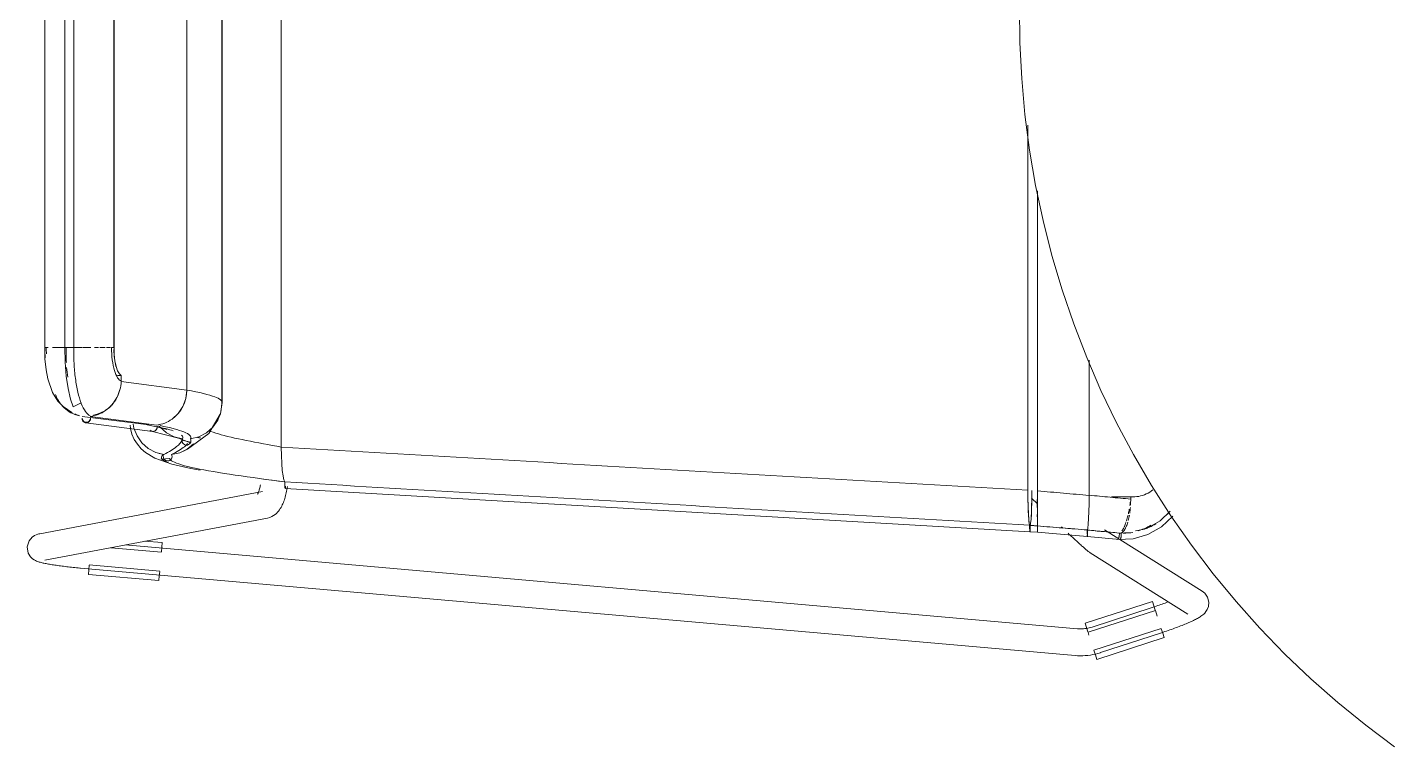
# Model space of a CAD drawing. Header units: millimetres. Extents: x 155927 to 326028, y -36033 to 97293.
# Drawn here: x 227216 to 227822, y 20776 to 21097 of the extents above; entities that cross this region are included whole.
import ezdxf

# ---------------------------------------------------------------- set-up
doc = ezdxf.new("R2010")
doc.units = ezdxf.units.MM
doc.header["$MEASUREMENT"] = 0
doc.layers.add('I-FURN', color=8, linetype='CONTINUOUS', lineweight=9)

msp = doc.modelspace()

# ---------------------------------------------------------------- linework, layer by layer
at = {"layer": 'I-FURN'}
for p, q in [((227329.23, 20909.6), (227329.23, 21293.08)), ((227329.23, 21293), (227329.23, 20909.6)), ((227302.72, 21273.69), (227302.72, 20928.91)), ((227302.72, 20928.91), (227302.72, 21273.69)), ((227287.13, 21267.66), (227287.13, 20934.94)), ((227287.13, 20934.94), (227287.13, 21267.66)), ((227223.76, 21248.73), (227223.76, 20953.87)), ((227232.8, 21248.73), (227232.8, 20953.87)), ((227236.76, 20953.87), (227236.76, 21248.73)), ((227254.6, 21248.73), (227254.6, 20953.87)), ((227254.66, 20953.87), (227254.66, 21248.73)), ((227302.88, 20929.45), (227302.88, 21234.25)), ((227658.29, 21105.62), (227658.43, 21089.62)), ((227658.43, 21089.62), (227659.22, 21073.64)), ((227659.22, 21073.64), (227660.65, 21057.71)), ((227660.65, 21057.71), (227662.71, 21041.84)), ((227661.96, 21052.95), (227661.96, 20890.35)), ((227661.96, 20890.35), (227661.96, 21052.95)), ((227662.71, 21041.84), (227665.4, 21026.07)), ((227665.4, 21026.07), (227668.72, 21010.42)), ((227666.28, 21023.72), (227666.28, 20890.09)), ((227666.28, 20890.09), (227666.28, 21023.72)), ((227668.72, 21010.42), (227672.67, 20994.92)), ((227672.67, 20994.92), (227677.23, 20979.58)), ((227677.23, 20979.58), (227682.4, 20964.44)), ((227682.4, 20964.44), (227688.18, 20949.52)), ((227223.76, 20953.87), (227223.93, 20953.87)), ((227223.76, 20953.87), (227223.87, 20948.84)), ((227225.25, 20953.87), (227223.78, 20953.87)), ((227229.86, 20953.87), (227227.28, 20953.87)), ((227230.01, 20953.87), (227233.04, 20953.87)), ((227233.04, 20953.87), (227230.03, 20953.87)), ((227236.65, 20953.87), (227232.8, 20953.87)), ((227232.8, 20953.87), (227232.89, 20947.33)), ((227232.8, 20953.87), (227232.87, 20953.87)), ((227232.87, 20953.87), (227233.06, 20953.87)), ((227233.06, 20953.87), (227233.37, 20953.87)), ((227233.37, 20953.87), (227233.76, 20953.87)), ((227233.76, 20953.87), (227234.21, 20953.87)), ((227234.21, 20953.87), (227234.7, 20953.87)), ((227234.7, 20953.87), (227235.2, 20953.87)), ((227235.2, 20953.87), (227235.67, 20953.87)), ((227235.67, 20953.87), (227236.09, 20953.87)), ((227236.09, 20953.87), (227236.42, 20953.87)), ((227236.42, 20953.87), (227236.65, 20953.87)), ((227236.73, 20953.87), (227240.54, 20953.87)), ((227240.54, 20953.87), (227236.73, 20953.87)), ((227244.29, 20953.87), (227240.74, 20953.87)), ((227247.76, 20953.87), (227245.92, 20953.87)), ((227250.75, 20953.87), (227248.28, 20953.87)), ((227253.07, 20953.87), (227251.33, 20953.87)), ((227254.77, 20950.84), (227254.66, 20953.87)), ((227255.09, 20947.99), (227254.77, 20950.84)), ((227223.87, 20948.84), (227224.38, 20944.02)), ((227232.89, 20947.33), (227233.38, 20941.21)), ((227255.6, 20945.49), (227255.09, 20947.99)), ((227256.27, 20943.51), (227255.6, 20945.49)), ((227688.18, 20949.52), (227694.54, 20934.84)), ((227689.24, 20888.14), (227689.24, 20948.26)), ((227689.24, 20948.26), (227689.24, 20888.14)), ((227224.38, 20944.02), (227225.17, 20939.99)), ((227225.17, 20939.99), (227227.29, 20933.94)), ((227233.38, 20941.21), (227234.22, 20935.59)), ((227256.25, 20941.52), (227257.92, 20941.52)), ((227257.06, 20942.16), (227256.27, 20943.51)), ((227257.92, 20941.52), (227257.06, 20942.16)), ((227257.85, 20938.8), (227257.92, 20941.52)), ((227287.13, 20934.94), (227257.85, 20938.8)), ((227227.29, 20933.94), (227229.69, 20930.06)), ((227234.22, 20935.59), (227235.32, 20930.9)), ((227286.65, 20931.17), (227287.13, 20934.94)), ((227694.54, 20934.84), (227701.49, 20920.43)), ((227229.69, 20930.06), (227231.98, 20927.58)), ((227231.98, 20927.58), (227235.88, 20924.9)), ((227235.32, 20930.9), (227236.48, 20927.45)), ((227236.48, 20927.45), (227240.02, 20929.21)), ((227283.25, 20924.52), (227285.33, 20927.63)), ((227285.33, 20927.63), (227286.65, 20931.17)), ((227302.88, 20929.45), (227302.08, 20924.41)), ((227302.72, 20928.91), (227302.25, 20925.12)), ((227302.25, 20925.12), (227302.72, 20928.91)), ((227235.88, 20924.9), (227236.07, 20924.81)), ((227240.51, 20923.26), (227270.2, 20919.42)), ((227242.07, 20920.42), (227271.84, 20916.57)), ((227244.04, 20922.81), (227246.48, 20922.49)), ((227244.05, 20923.24), (227273.75, 20919.4)), ((227280.51, 20922.03), (227283.25, 20924.52)), ((227302.01, 20924.26), (227296.9, 20915.61)), ((227300.88, 20921.55), (227298.71, 20918.42)), ((227298.72, 20918.41), (227300.89, 20921.55)), ((227302.08, 20924.41), (227300.71, 20921.23)), ((227302.25, 20925.12), (227300.88, 20921.55)), ((227300.89, 20921.55), (227302.25, 20925.12)), ((227701.49, 20920.43), (227709.01, 20906.31)), ((227261.84, 20919.3), (227261.99, 20917.88)), ((227261.99, 20917.88), (227262.65, 20915.37)), ((227262.65, 20915.37), (227263.68, 20913.01)), ((227263.51, 20918.03), (227263.14, 20919.77)), ((227263.14, 20919.76), (227263.51, 20918.02)), ((227263.51, 20918.02), (227264.91, 20914.51)), ((227264.91, 20914.51), (227267.08, 20911.42)), ((227275.71, 20918.17), (227269.42, 20919.54)), ((227270.78, 20917.1), (227271.17, 20916.81)), ((227271.17, 20916.81), (227271.61, 20916.62)), ((227271.61, 20916.62), (227272.08, 20916.55)), ((227271.76, 20916.58), (227283.38, 20913.61)), ((227272.08, 20916.55), (227272.54, 20916.62)), ((227272.54, 20916.62), (227272.99, 20916.81)), ((227272.99, 20916.81), (227273.37, 20917.1)), ((227273.37, 20917.1), (227273.67, 20917.49)), ((227273.67, 20917.49), (227273.86, 20917.94)), ((227273.75, 20919.4), (227274.86, 20919.58)), ((227273.86, 20917.94), (227273.94, 20918.43)), ((227273.94, 20918.43), (227273.9, 20918.93)), ((227274.78, 20918.95), (227275.24, 20918.41)), ((227275.24, 20918.41), (227278.12, 20915.9)), ((227278.15, 20917.41), (227275.71, 20918.17)), ((227278.12, 20915.9), (227281.51, 20914.15)), ((227281.51, 20914.15), (227285.23, 20913.26)), ((227296.9, 20915.61), (227287.36, 20908.62)), ((227288.73, 20913.26), (227292.45, 20914.15)), ((227295.84, 20915.91), (227292.45, 20914.16)), ((227292.45, 20914.15), (227295.84, 20915.9)), ((227298.71, 20918.42), (227295.84, 20915.91)), ((227295.84, 20915.9), (227298.72, 20918.41)), ((227263.68, 20913.01), (227265.06, 20910.81)), ((227265.06, 20910.81), (227266.74, 20908.83)), ((227266.74, 20908.83), (227268.7, 20907.09)), ((227267.08, 20911.42), (227269.91, 20908.94)), ((227269.91, 20908.94), (227273.23, 20907.2)), ((227283.38, 20913.61), (227288.7, 20911.44)), ((227287.28, 20908.68), (227283.96, 20907.04)), ((227283.96, 20907.03), (227287.28, 20908.67)), ((227284.94, 20912.58), (227288.83, 20911.74)), ((227285.03, 20912.29), (227285.07, 20912.79)), ((227285.06, 20912.79), (227285.03, 20912.29)), ((227285.11, 20911.8), (227285.03, 20912.29)), ((227285.03, 20912.29), (227285.11, 20911.8)), ((227285.23, 20913.26), (227285.06, 20912.79)), ((227285.07, 20912.79), (227285.23, 20913.26)), ((227285.31, 20911.35), (227285.11, 20911.8)), ((227285.11, 20911.8), (227285.31, 20911.35)), ((227285.63, 20910.97), (227285.31, 20911.35)), ((227285.31, 20911.35), (227285.63, 20910.96)), ((227287.36, 20908.62), (227285.61, 20907.73)), ((227286.03, 20910.67), (227285.63, 20910.97)), ((227285.63, 20910.96), (227286.03, 20910.67)), ((227286.49, 20910.49), (227286.03, 20910.67)), ((227286.03, 20910.67), (227286.49, 20910.48)), ((227286.98, 20910.42), (227286.49, 20910.49)), ((227286.49, 20910.48), (227286.98, 20910.41)), ((227287.47, 20910.49), (227286.98, 20910.42)), ((227286.98, 20910.41), (227287.47, 20910.48)), ((227290.12, 20911.08), (227287.28, 20908.68)), ((227287.28, 20908.67), (227290.12, 20911.07)), ((227287.93, 20910.67), (227287.47, 20910.49)), ((227287.47, 20910.48), (227287.93, 20910.67)), ((227288.33, 20910.97), (227287.93, 20910.67)), ((227287.93, 20910.67), (227288.33, 20910.96)), ((227288.65, 20911.35), (227288.33, 20910.97)), ((227288.33, 20910.96), (227288.65, 20911.35)), ((227288.85, 20911.8), (227288.65, 20911.35)), ((227288.65, 20911.35), (227288.85, 20911.8)), ((227288.73, 20913.26), (227288.89, 20912.79)), ((227288.9, 20912.79), (227288.73, 20913.26)), ((227288.93, 20912.29), (227288.85, 20911.8)), ((227288.85, 20911.8), (227288.93, 20912.29)), ((227288.89, 20912.79), (227288.93, 20912.29)), ((227288.93, 20912.29), (227288.9, 20912.79)), ((227329.23, 20909.6), (227329.28, 20905.83)), ((227329.28, 20905.83), (227329.23, 20909.52)), ((227268.7, 20907.09), (227272.82, 20904.59)), ((227272.82, 20904.59), (227280.44, 20901.92)), ((227273.23, 20907.2), (227276.86, 20906.3)), ((227276.86, 20906.3), (227274.81, 20906.7)), ((227275.93, 20905.39), (227275.61, 20904.22)), ((227275.61, 20904.22), (227279.46, 20904.42)), ((227276.73, 20904.84), (227276.65, 20905.33)), ((227276.65, 20905.33), (227276.72, 20904.84)), ((227276.69, 20905.83), (227276.86, 20906.3)), ((227276.86, 20906.3), (227276.69, 20905.83)), ((227276.72, 20904.84), (227276.92, 20904.38)), ((227276.92, 20904.38), (227276.73, 20904.84)), ((227277.23, 20903.99), (227276.92, 20904.38)), ((227276.92, 20904.38), (227277.23, 20903.99)), ((227277.62, 20903.69), (227277.23, 20903.99)), ((227277.23, 20903.99), (227277.62, 20903.69)), ((227278.08, 20903.5), (227277.62, 20903.69)), ((227277.62, 20903.69), (227278.08, 20903.5)), ((227278.56, 20903.43), (227278.08, 20903.5)), ((227278.08, 20903.5), (227278.56, 20903.42)), ((227279.05, 20903.49), (227278.56, 20903.43)), ((227278.56, 20903.42), (227279.05, 20903.48)), ((227279.51, 20903.67), (227279.05, 20903.49)), ((227279.05, 20903.48), (227279.51, 20903.66)), ((227279.91, 20903.96), (227279.51, 20903.67)), ((227279.51, 20903.66), (227279.91, 20903.95)), ((227280.23, 20904.33), (227279.91, 20903.96)), ((227279.91, 20903.95), (227280.23, 20904.33)), ((227280.43, 20904.78), (227280.23, 20904.33)), ((227280.23, 20904.33), (227280.43, 20904.78)), ((227283.96, 20907.04), (227280.34, 20906.25)), ((227280.34, 20906.25), (227283.96, 20907.03)), ((227280.34, 20906.25), (227280.49, 20905.77)), ((227280.5, 20905.77), (227280.34, 20906.25)), ((227280.52, 20905.27), (227280.43, 20904.78)), ((227280.43, 20904.78), (227280.53, 20905.27)), ((227280.44, 20901.92), (227288.96, 20900.03)), ((227280.49, 20905.77), (227280.52, 20905.27)), ((227280.53, 20905.27), (227280.5, 20905.77)), ((227329.28, 20905.83), (227329.44, 20902.3)), ((227329.44, 20902.3), (227329.29, 20905.77)), ((227329.44, 20902.3), (227329.68, 20899.2)), ((227329.68, 20899.19), (227329.44, 20902.25)), ((227709.01, 20906.31), (227717.09, 20892.5)), ((227288.96, 20900.03), (227293.03, 20899.29)), ((227329.68, 20899.2), (227329.99, 20896.7)), ((227329.99, 20896.7), (227329.68, 20899.16)), ((227329.99, 20896.7), (227330.35, 20894.95)), ((227330.36, 20894.95), (227329.99, 20896.69)), ((227320.86, 20889.78), (227221.57, 20870.97)), ((227319.1, 20889.6), (227319.2, 20889.9)), ((227319.2, 20889.9), (227319.31, 20890.23)), ((227319.31, 20890.23), (227319.42, 20890.6)), ((227319.42, 20890.6), (227319.53, 20890.99)), ((227319.53, 20890.99), (227319.63, 20891.42)), ((227319.63, 20891.42), (227319.74, 20891.86)), ((227319.74, 20891.86), (227319.84, 20892.33)), ((227319.84, 20892.33), (227319.93, 20892.82)), ((227330.35, 20894.95), (227330.75, 20894.05)), ((227330.75, 20894.05), (227330.36, 20894.95)), ((227330.74, 20893.58), (227330.73, 20893.08)), ((227330.73, 20893.08), (227330.74, 20893.58)), ((227330.73, 20893.08), (227330.74, 20892.59)), ((227330.74, 20892.59), (227330.73, 20893.08)), ((227330.75, 20894.05), (227330.74, 20893.58)), ((227330.74, 20893.58), (227330.75, 20894.05)), ((227330.74, 20892.59), (227330.76, 20892.14)), ((227330.76, 20892.13), (227330.74, 20892.59)), ((227330.76, 20892.14), (227330.8, 20891.75)), ((227330.8, 20891.75), (227330.76, 20892.13)), ((227330.8, 20891.75), (227330.84, 20891.45)), ((227330.84, 20891.45), (227330.8, 20891.75)), ((227330.94, 20891.19), (227331, 20891.25)), ((227331, 20891.24), (227330.94, 20891.18)), ((227662.85, 20871.9), (227330.94, 20891.18)), ((227331.05, 20891.43), (227331.09, 20891.72)), ((227331.09, 20891.72), (227331.05, 20891.43)), ((227331.09, 20891.72), (227331.13, 20892.1)), ((227331.13, 20892.1), (227331.09, 20891.72)), ((227331.45, 20889.25), (227331.59, 20889.91)), ((227331.59, 20889.91), (227331.73, 20890.6)), ((227331.73, 20890.6), (227331.85, 20891.29)), ((227331.85, 20891.29), (227331.97, 20891.99)), ((227661.96, 20890.35), (227661.99, 20886.57)), ((227663.72, 20886.56), (227663.75, 20890.24)), ((227666.28, 20890.09), (227666.27, 20886.3)), ((227666.27, 20886.3), (227666.28, 20890.09)), ((227717.09, 20892.5), (227725.71, 20879.02)), ((227318.63, 20888.56), (227318.65, 20888.59)), ((227318.65, 20888.59), (227318.69, 20888.66)), ((227318.69, 20888.66), (227318.74, 20888.75)), ((227318.74, 20888.75), (227318.81, 20888.9)), ((227318.81, 20888.9), (227318.9, 20889.09)), ((227318.9, 20889.09), (227319, 20889.33)), ((227319, 20889.33), (227319.1, 20889.6)), ((227329.4, 20883.24), (227329.67, 20883.79)), ((227329.67, 20883.79), (227329.92, 20884.35)), ((227329.92, 20884.35), (227330.16, 20884.92)), ((227330.16, 20884.92), (227330.38, 20885.5)), ((227330.38, 20885.5), (227330.58, 20886.1)), ((227330.58, 20886.1), (227330.78, 20886.7)), ((227330.78, 20886.7), (227330.96, 20887.32)), ((227330.96, 20887.32), (227331.13, 20887.95)), ((227331.13, 20887.95), (227331.3, 20888.59)), ((227331.3, 20888.59), (227331.45, 20889.25)), ((227661.99, 20886.57), (227662.06, 20883)), ((227663.6, 20886.86), (227666.27, 20884.29)), ((227663.64, 20883.01), (227663.72, 20886.56)), ((227666.16, 20882.74), (227666.15, 20886.29)), ((227666.15, 20886.29), (227666.16, 20882.74)), ((227666.27, 20886.3), (227666.27, 20882.73)), ((227666.27, 20882.73), (227666.27, 20886.3)), ((227689.21, 20884.29), (227689.14, 20880.84)), ((227689.14, 20880.85), (227689.22, 20884.28)), ((227689.22, 20884.38), (227689.24, 20888.14)), ((227689.24, 20888.02), (227689.22, 20884.38)), ((227699.28, 20887.44), (227709.04, 20887.44)), ((227707.79, 20887.49), (227707.79, 20886.44)), ((227223.81, 20859.18), (227323.1, 20877.99)), ((227323.1, 20877.99), (227324.08, 20878.25)), ((227324.08, 20878.25), (227324.98, 20878.61)), ((227324.98, 20878.61), (227325.77, 20879.05)), ((227325.77, 20879.05), (227326.46, 20879.54)), ((227326.46, 20879.54), (227327.05, 20880.04)), ((227327.05, 20880.04), (227327.57, 20880.57)), ((227327.57, 20880.57), (227328.03, 20881.1)), ((227328.03, 20881.1), (227328.43, 20881.63)), ((227328.43, 20881.63), (227328.79, 20882.17)), ((227328.79, 20882.17), (227329.11, 20882.71)), ((227329.11, 20882.71), (227329.4, 20883.24)), ((227662.06, 20883), (227662.19, 20879.87)), ((227662.19, 20879.87), (227662.35, 20877.37)), ((227663.35, 20877.39), (227663.52, 20879.89)), ((227663.52, 20879.89), (227663.64, 20883.01)), ((227666.18, 20877.12), (227666.16, 20879.62)), ((227666.16, 20879.61), (227666.18, 20877.11)), ((227666.26, 20879.6), (227666.25, 20877.1)), ((227666.25, 20877.09), (227666.26, 20879.6)), ((227666.27, 20882.73), (227666.26, 20879.6)), ((227666.26, 20879.6), (227666.27, 20882.73)), ((227688.88, 20875.27), (227689.03, 20877.75)), ((227689.03, 20877.71), (227688.88, 20875.27)), ((227689.03, 20877.75), (227689.14, 20880.85)), ((227689.14, 20880.78), (227689.03, 20877.75)), ((227720.87, 20876.73), (227725.34, 20880.99)), ((227721.45, 20874.04), (227726.6, 20878.79)), ((227725.71, 20879.02), (227734.86, 20865.9)), ((227662.35, 20877.37), (227662.54, 20875.62)), ((227662.54, 20875.62), (227662.75, 20874.73)), ((227662.75, 20874.73), (227662.74, 20874.26)), ((227662.74, 20874.26), (227662.74, 20873.76)), ((227662.74, 20873.76), (227662.75, 20873.27)), ((227662.75, 20873.27), (227662.76, 20872.82)), ((227662.76, 20872.82), (227662.78, 20872.44)), ((227662.78, 20872.44), (227662.8, 20872.15)), ((227662.8, 20872.15), (227662.83, 20871.96)), ((227662.83, 20871.96), (227662.85, 20871.9)), ((227662.85, 20871.9), (227662.88, 20871.96)), ((227662.85, 20871.89), (227666.21, 20871.62)), ((227662.88, 20871.96), (227662.91, 20872.15)), ((227662.91, 20872.15), (227662.93, 20872.45)), ((227662.93, 20872.45), (227662.95, 20872.83)), ((227662.95, 20874.74), (227663.16, 20875.64)), ((227662.96, 20874.27), (227662.95, 20874.74)), ((227662.95, 20872.83), (227662.96, 20873.28)), ((227662.96, 20873.77), (227662.96, 20874.27)), ((227662.96, 20873.28), (227662.96, 20873.77)), ((227663.16, 20875.64), (227663.35, 20877.39)), ((227666.19, 20875.37), (227666.18, 20877.12)), ((227666.18, 20877.11), (227666.19, 20875.36)), ((227666.2, 20874), (227666.2, 20874.47)), ((227666.2, 20874.47), (227666.2, 20874)), ((227666.2, 20873.5), (227666.2, 20874)), ((227666.2, 20874), (227666.2, 20873.5)), ((227666.2, 20873.01), (227666.2, 20873.5)), ((227666.2, 20873.5), (227666.2, 20873.01)), ((227666.2, 20872.56), (227666.2, 20873.01)), ((227666.2, 20873.01), (227666.2, 20872.55)), ((227666.2, 20872.55), (227666.21, 20872.17)), ((227666.21, 20872.18), (227666.2, 20872.56)), ((227666.21, 20871.88), (227666.21, 20872.18)), ((227666.21, 20872.17), (227666.21, 20871.88)), ((227666.22, 20871.88), (227666.21, 20871.69)), ((227666.21, 20871.69), (227666.21, 20871.88)), ((227666.21, 20871.88), (227666.21, 20871.69)), ((227666.21, 20871.69), (227666.22, 20871.87)), ((227666.21, 20871.69), (227666.21, 20871.62)), ((227666.21, 20871.62), (227666.21, 20871.69)), ((227666.21, 20871.69), (227666.21, 20871.62)), ((227666.21, 20871.62), (227666.21, 20871.69)), ((227688.41, 20869.8), (227666.21, 20871.62)), ((227666.23, 20875.35), (227666.22, 20874.46)), ((227666.22, 20874.46), (227666.23, 20875.35)), ((227666.22, 20874.46), (227666.22, 20873.99)), ((227666.22, 20873.99), (227666.22, 20874.46)), ((227666.22, 20873.99), (227666.22, 20873.49)), ((227666.22, 20873.49), (227666.22, 20873.99)), ((227666.22, 20873.49), (227666.22, 20873)), ((227666.22, 20873), (227666.22, 20873.49)), ((227666.22, 20873), (227666.22, 20872.55)), ((227666.22, 20872.55), (227666.22, 20873)), ((227666.22, 20872.55), (227666.22, 20872.17)), ((227666.22, 20872.17), (227666.22, 20872.55)), ((227666.22, 20872.17), (227666.22, 20871.88)), ((227666.22, 20871.87), (227666.22, 20872.17)), ((227666.25, 20877.09), (227666.23, 20875.35)), ((227666.23, 20875.35), (227666.25, 20877.09)), ((227677.46, 20873.53), (227676.95, 20874.01)), ((227688.32, 20872.63), (227688.31, 20872.16)), ((227688.31, 20872.16), (227688.32, 20872.63)), ((227688.31, 20872.16), (227688.31, 20871.66)), ((227688.31, 20871.66), (227688.31, 20872.16)), ((227688.31, 20871.66), (227688.31, 20871.17)), ((227688.31, 20871.17), (227688.31, 20871.66)), ((227688.7, 20873.53), (227688.5, 20872.65)), ((227688.5, 20872.65), (227688.51, 20872.18)), ((227688.51, 20872.64), (227688.7, 20873.53)), ((227688.51, 20872.17), (227688.51, 20872.64)), ((227688.51, 20872.18), (227688.52, 20871.68)), ((227688.52, 20871.67), (227688.51, 20872.17)), ((227688.52, 20871.68), (227688.51, 20871.19)), ((227688.51, 20871.18), (227688.52, 20871.67)), ((227688.7, 20873.53), (227688.88, 20875.27)), ((227688.88, 20875.25), (227688.7, 20873.53)), ((227702.5, 20868.67), (227696.05, 20872.71)), ((227715.04, 20873.36), (227720.87, 20876.73)), ((227715.44, 20870.65), (227721.45, 20874.04)), ((227216.81, 20867.83), (227215.98, 20865.08)), ((227216.81, 20867.83), (227218.14, 20869.41)), ((227218.14, 20869.41), (227219.22, 20870.16)), ((227219.22, 20870.16), (227220.02, 20870.53)), ((227220.02, 20870.53), (227220.64, 20870.75)), ((227220.64, 20870.75), (227221.16, 20870.88)), ((227221.16, 20870.88), (227221.57, 20870.97)), ((227684.03, 20828.71), (227259.68, 20865.99)), ((227276.16, 20867.04), (227268.26, 20867.73)), ((227276.16, 20867.04), (227275.98, 20864.99)), ((227680.42, 20870.71), (227679.94, 20871.17)), ((227680.9, 20870.26), (227680.42, 20870.71)), ((227681.37, 20869.82), (227680.9, 20870.26)), ((227681.83, 20869.39), (227681.37, 20869.82)), ((227682.29, 20868.97), (227681.83, 20869.39)), ((227682.73, 20868.55), (227682.29, 20868.97)), ((227683.17, 20868.15), (227682.73, 20868.55)), ((227683.59, 20867.76), (227683.17, 20868.15)), ((227684.01, 20867.38), (227683.59, 20867.76)), ((227684.41, 20867.01), (227684.01, 20867.38)), ((227684.8, 20866.65), (227684.41, 20867.01)), ((227685.18, 20866.31), (227684.8, 20866.65)), ((227685.54, 20865.98), (227685.18, 20866.31)), ((227685.89, 20865.67), (227685.54, 20865.98)), ((227686.23, 20865.37), (227685.89, 20865.67)), ((227688.31, 20871.17), (227688.32, 20870.72)), ((227688.32, 20870.72), (227688.31, 20871.17)), ((227688.34, 20870.34), (227688.36, 20870.04)), ((227688.36, 20870.05), (227688.34, 20870.34)), ((227688.39, 20869.86), (227688.36, 20870.05)), ((227688.36, 20870.04), (227688.39, 20869.86)), ((227688.39, 20869.86), (227688.41, 20869.79)), ((227688.41, 20869.8), (227688.39, 20869.86)), ((227688.44, 20869.87), (227688.41, 20869.8)), ((227688.41, 20869.79), (227688.44, 20869.86)), ((227702.9, 20868.37), (227688.41, 20869.79)), ((227688.44, 20869.86), (227688.46, 20870.05)), ((227688.46, 20870.05), (227688.48, 20870.35)), ((227688.48, 20870.35), (227688.46, 20870.06)), ((227688.5, 20870.74), (227688.48, 20870.35)), ((227688.48, 20870.35), (227688.5, 20870.73)), ((227688.51, 20871.19), (227688.5, 20870.74)), ((227688.5, 20870.73), (227688.51, 20871.18)), ((227702.01, 20868.49), (227708.92, 20868.78)), ((227739.64, 20845.41), (227702.87, 20868.44)), ((227708.92, 20868.78), (227715.44, 20870.65)), ((227734.86, 20865.9), (227744.54, 20853.16)), ((227215.98, 20865.08), (227216.46, 20862.32)), ((227216.46, 20862.32), (227217.5, 20860.67)), ((227217.5, 20860.67), (227218.41, 20859.81)), ((227218.41, 20859.81), (227219.11, 20859.33)), ((227253.31, 20864.78), (227275.79, 20862.8)), ((227275.98, 20864.99), (227275.8, 20862.93)), ((227686.55, 20865.08), (227686.23, 20865.37)), ((227686.86, 20864.81), (227686.55, 20865.08)), ((227687.15, 20864.55), (227686.86, 20864.81)), ((227687.43, 20864.3), (227687.15, 20864.55)), ((227687.7, 20864.08), (227687.43, 20864.3)), ((227687.95, 20863.86), (227687.7, 20864.08)), ((227688.19, 20863.66), (227687.95, 20863.86)), ((227688.42, 20863.47), (227688.19, 20863.66)), ((227688.65, 20863.29), (227688.42, 20863.47)), ((227688.87, 20863.12), (227688.65, 20863.29)), ((227689.1, 20862.94), (227688.87, 20863.12)), ((227689.35, 20862.76), (227689.1, 20862.94)), ((227689.68, 20862.54), (227689.35, 20862.76)), ((227689.68, 20862.54), (227733.26, 20835.24)), ((227219.11, 20859.33), (227219.68, 20859.03)), ((227219.68, 20859.03), (227220.15, 20858.81)), ((227220.15, 20858.81), (227220.58, 20858.64)), ((227220.58, 20858.64), (227220.98, 20858.5)), ((227220.98, 20858.5), (227221.38, 20858.38)), ((227221.38, 20858.38), (227221.77, 20858.26)), ((227221.77, 20858.26), (227222.18, 20858.15)), ((227222.18, 20858.15), (227222.59, 20858.05)), ((227222.59, 20858.05), (227223.02, 20857.95)), ((227223.02, 20857.95), (227223.46, 20857.85)), ((227223.46, 20857.85), (227223.92, 20857.76)), ((227223.92, 20857.76), (227224.4, 20857.66)), ((227224.4, 20857.66), (227224.89, 20857.57)), ((227224.89, 20857.57), (227225.41, 20857.47)), ((227225.41, 20857.47), (227225.94, 20857.38)), ((227225.94, 20857.38), (227226.49, 20857.28)), ((227226.49, 20857.28), (227227.06, 20857.19)), ((227227.06, 20857.19), (227227.65, 20857.1)), ((227227.65, 20857.1), (227228.25, 20857.01)), ((227228.25, 20857.01), (227228.87, 20856.92)), ((227228.87, 20856.92), (227229.5, 20856.83)), ((227229.5, 20856.83), (227230.15, 20856.74)), ((227230.15, 20856.74), (227230.81, 20856.65)), ((227230.81, 20856.65), (227231.49, 20856.57)), ((227231.49, 20856.57), (227232.18, 20856.48)), ((227232.18, 20856.48), (227232.88, 20856.4)), ((227232.88, 20856.4), (227233.59, 20856.31)), ((227233.59, 20856.31), (227234.3, 20856.23)), ((227234.3, 20856.23), (227235.03, 20856.15)), ((227235.03, 20856.15), (227235.76, 20856.07)), ((227235.76, 20856.07), (227236.5, 20856)), ((227236.5, 20856), (227237.25, 20855.92)), ((227237.25, 20855.92), (227237.99, 20855.85)), ((227237.99, 20855.85), (227238.75, 20855.78)), ((227238.75, 20855.78), (227239.5, 20855.71)), ((227239.5, 20855.71), (227239.66, 20855.7)), ((227239.66, 20855.7), (227682.98, 20816.75)), ((227243.26, 20852.88), (227243.44, 20854.93)), ((227243.44, 20854.93), (227243.62, 20856.99)), ((227275.04, 20854.36), (227243.63, 20857.12)), ((227275.03, 20854.23), (227274.85, 20852.17)), ((227274.67, 20850.13), (227243.26, 20852.88)), ((227274.85, 20852.17), (227274.67, 20850.13)), ((227744.54, 20853.16), (227754.71, 20840.81)), ((227740.76, 20844.51), (227739.64, 20845.41)), ((227740.76, 20844.51), (227741.98, 20842.78)), ((227741.98, 20842.78), (227742.57, 20840.55)), ((227717.45, 20840.88), (227687.44, 20831.19)), ((227688.75, 20827.15), (227718.76, 20836.84)), ((227717.4, 20838.16), (227690.59, 20829.45)), ((227717.73, 20838.27), (227717.4, 20838.16)), ((227717.45, 20840.88), (227718.08, 20838.93)), ((227718.42, 20838.5), (227717.73, 20838.27)), ((227718.08, 20838.93), (227718.72, 20836.96)), ((227719.11, 20838.73), (227718.42, 20838.5)), ((227719.59, 20834.26), (227718.79, 20836.74)), ((227719.8, 20838.96), (227719.11, 20838.73)), ((227720.48, 20839.19), (227719.8, 20838.96)), ((227721.15, 20839.43), (227720.48, 20839.19)), ((227721.82, 20839.66), (227721.15, 20839.43)), ((227722.47, 20839.9), (227721.82, 20839.66)), ((227723.12, 20840.13), (227722.47, 20839.9)), ((227723.76, 20840.37), (227723.12, 20840.13)), ((227724.38, 20840.6), (227723.76, 20840.37)), ((227740.32, 20835.19), (227739.9, 20834.82)), ((227740.79, 20835.66), (227740.32, 20835.19)), ((227741.31, 20836.29), (227740.79, 20835.66)), ((227741.87, 20837.2), (227741.31, 20836.29)), ((227742.4, 20838.58), (227741.87, 20837.2)), ((227742.57, 20840.55), (227742.4, 20838.58)), ((227754.71, 20840.81), (227765.37, 20828.88)), ((227688.07, 20829.24), (227687.44, 20831.19)), ((227688.71, 20827.27), (227688.07, 20829.24)), ((227689.95, 20829.26), (227689.31, 20829.09)), ((227690.59, 20829.45), (227689.95, 20829.26)), ((227728.04, 20829.16), (227727.35, 20828.9)), ((227728.71, 20829.41), (227728.04, 20829.16)), ((227729.38, 20829.67), (227728.71, 20829.41)), ((227730.03, 20829.92), (227729.38, 20829.67)), ((227730.67, 20830.17), (227730.03, 20829.92)), ((227731.3, 20830.42), (227730.67, 20830.17)), ((227731.91, 20830.67), (227731.3, 20830.42)), ((227732.5, 20830.92), (227731.91, 20830.67)), ((227733.08, 20831.16), (227732.5, 20830.92)), ((227733.65, 20831.41), (227733.08, 20831.16)), ((227734.19, 20831.65), (227733.65, 20831.41)), ((227734.72, 20831.88), (227734.19, 20831.65)), ((227735.23, 20832.12), (227734.72, 20831.88)), ((227735.72, 20832.35), (227735.23, 20832.12)), ((227736.19, 20832.58), (227735.72, 20832.35)), ((227736.65, 20832.81), (227736.19, 20832.58)), ((227737.09, 20833.04), (227736.65, 20832.81)), ((227737.51, 20833.27), (227737.09, 20833.04)), ((227737.93, 20833.5), (227737.51, 20833.27)), ((227738.32, 20833.74), (227737.93, 20833.5)), ((227738.72, 20833.98), (227738.32, 20833.74)), ((227739.1, 20834.24), (227738.72, 20833.98)), ((227739.49, 20834.51), (227739.1, 20834.24)), ((227739.9, 20834.82), (227739.49, 20834.51)), ((227684.05, 20828.7), (227684.03, 20828.7)), ((227684.71, 20828.66), (227684.05, 20828.7)), ((227685.37, 20828.64), (227684.71, 20828.66)), ((227686.03, 20828.65), (227685.37, 20828.64)), ((227686.7, 20828.68), (227686.03, 20828.65)), ((227687.36, 20828.75), (227686.7, 20828.68)), ((227688.01, 20828.84), (227687.36, 20828.75)), ((227688.66, 20828.95), (227688.01, 20828.84)), ((227689.31, 20829.09), (227688.66, 20828.95)), ((227689.16, 20825.89), (227688.78, 20827.05)), ((227721.36, 20828.77), (227691.36, 20819.08)), ((227722.67, 20824.73), (227692.66, 20815.04)), ((227694.29, 20818.04), (227721.11, 20826.75)), ((227721.57, 20826.9), (227721.11, 20826.75)), ((227721.4, 20828.65), (227722.04, 20826.68)), ((227722.31, 20827.14), (227721.57, 20826.9)), ((227722.04, 20826.68), (227722.67, 20824.73)), ((227723.04, 20827.39), (227722.31, 20827.14)), ((227723.78, 20827.64), (227723.04, 20827.39)), ((227724.5, 20827.89), (227723.78, 20827.64)), ((227725.23, 20828.14), (227724.5, 20827.89)), ((227725.94, 20828.39), (227725.23, 20828.14)), ((227726.65, 20828.65), (227725.94, 20828.39)), ((227727.35, 20828.9), (227726.65, 20828.65)), ((227765.37, 20828.88), (227776.5, 20817.38)), ((227688.68, 20816.82), (227689.81, 20816.97)), ((227689.81, 20816.97), (227690.93, 20817.17)), ((227690.93, 20817.17), (227692.05, 20817.41)), ((227692.03, 20816.99), (227691.39, 20818.96)), ((227692.66, 20815.04), (227692.03, 20816.99)), ((227692.05, 20817.41), (227693.16, 20817.69)), ((227693.16, 20817.69), (227694.25, 20818.02)), ((227694.25, 20818.02), (227694.29, 20818.04)), ((227776.5, 20817.38), (227788.08, 20806.34)), ((227682.98, 20816.75), (227684.12, 20816.67)), ((227684.12, 20816.67), (227685.26, 20816.64)), ((227685.26, 20816.64), (227686.4, 20816.65)), ((227686.4, 20816.65), (227687.54, 20816.71)), ((227687.54, 20816.71), (227688.68, 20816.82)), ((227788.08, 20806.34), (227800.09, 20795.77)), ((227800.09, 20795.77), (227812.51, 20785.69)), ((227812.51, 20785.69), (227825.33, 20776.12))]:
    msp.add_line(p, q, dxfattribs=at)
for centre, major_axis, ratio, start_param, end_param in [((227228.04, 20953.87), (0, -12.4), 0.287441, 4.712389, 4.932602), ((227239.51, 20953.87), (-15.75, 0), 0.000004, 2.669107, 2.851347), ((227272.06, 20935.07), (0, 15.78), 0.955139, 3.737469, 4.704147), ((227272.06, 20935.07), (0, 15.78), 0.955139, 3.254129, 3.495629), ((227272.06, 20935.07), (0, 15.78), 0.955139, 3.495799, 3.737346), ((227272.07, 20918.52), (0, 1.96), 0.955139, 2.379629, 4.923331)]:
    msp.add_ellipse(centre, major_axis=major_axis, ratio=ratio, start_param=start_param, end_param=end_param, dxfattribs=at)
for points in [[(227224.04, 20949.27), (227223.91, 20950.74), (227223.84, 20952.3), (227223.85, 20953.87)], [(227233.43, 20947.27), (227233.32, 20949.46), (227233.29, 20951.66), (227233.33, 20953.87)], [(227257.84, 20939.05), (227257.28, 20939.18), (227256.18, 20940.12), (227254.78, 20943.45), (227253.82, 20948.24), (227253.56, 20951.98), (227253.53, 20953.87)], [(227254.61, 20953.04), (227254.66, 20950.26), (227255.02, 20947.71), (227255.55, 20945.5)], [(227234.01, 20940.72), (227233.83, 20942.13), (227233.66, 20943.58), (227233.55, 20945.06)], [(227244.05, 20923.24), (227245.29, 20923.39), (227247.67, 20923.97), (227251.01, 20925.73), (227253.84, 20928.26), (227256.04, 20931.41), (227257.45, 20935.01), (227257.81, 20937.51), (227257.85, 20938.8)], [(227302.72, 20928.91), (227302.82, 20929.09), (227302.87, 20929.27), (227302.88, 20929.45)], [(227239.17, 20923.71), (227238.49, 20923.87), (227237.82, 20924.07), (227237.16, 20924.32)], [(227249.56, 20925.22), (227248.3, 20924.53), (227246.94, 20924.12), (227245.55, 20923.79)], [(227281.07, 20916.79), (227279.18, 20917.45), (227276.37, 20918.11), (227273.33, 20918.77)], [(227285.23, 20913.26), (227285.52, 20913.8), (227285.38, 20914.35), (227284.81, 20914.89)], [(227293.2, 20913.65), (227292.73, 20913.71), (227292.26, 20913.76), (227291.8, 20913.82)], [(227495.47, 20899.94), (227440.01, 20903.13), (227384.59, 20906.33), (227329.23, 20909.52)], [(227661.96, 20890.35), (227606.43, 20893.54), (227550.9, 20896.74), (227495.47, 20899.94)], [(227330.74, 20894.07), (227327.62, 20894.46), (227324.46, 20894.86), (227321.34, 20895.25)], [(227330.75, 20894.05), (227385.99, 20890.83), (227496.59, 20884.39), (227607.35, 20877.95), (227662.75, 20874.73)], [(227677.77, 20889.05), (227673.94, 20889.4), (227670.11, 20889.74), (227666.28, 20890.09)], [(227689.24, 20888.02), (227685.42, 20888.37), (227681.6, 20888.71), (227677.77, 20889.05)], [(227707.79, 20886.44), (227704.77, 20886.7), (227698.63, 20887.24), (227692.38, 20887.84), (227689.24, 20888.14)], [(227707.38, 20883.61), (227707.44, 20884.08), (227707.5, 20884.55), (227707.55, 20885.03)], [(227707.79, 20886.44), (227707.79, 20885.5), (227707.75, 20884.57), (227707.7, 20883.66)], [(227709.31, 20887.44), (227708.81, 20887.43), (227708.3, 20887.45), (227707.79, 20887.49)], [(227705.88, 20876.66), (227706.13, 20877.46), (227706.36, 20878.34), (227706.58, 20879.26)], [(227707.19, 20879.24), (227707.05, 20878.4), (227706.88, 20877.59), (227706.7, 20876.85)], [(227706.73, 20879.92), (227706.87, 20880.57), (227707.01, 20881.23), (227707.13, 20881.91)], [(227707.63, 20882.73), (227707.55, 20881.83), (227707.45, 20880.94), (227707.33, 20880.09)], [(227725.32, 20881.05), (227724.93, 20880.58), (227724.54, 20880.12), (227724.14, 20879.66)], [(227666.22, 20874.46), (227665.64, 20874.51), (227664.49, 20874.6), (227663.33, 20874.68), (227662.75, 20874.73)], [(227662.95, 20874.74), (227662.97, 20874.14), (227662.97, 20872.64), (227662.89, 20871.89), (227662.85, 20871.89)], [(227666.2, 20874.47), (227665.66, 20874.51), (227664.58, 20874.6), (227663.49, 20874.69), (227662.95, 20874.74)], [(227666.22, 20874.46), (227669.94, 20874.16), (227677.37, 20873.55), (227684.8, 20872.95), (227688.5, 20872.65)], [(227703.46, 20871.21), (227701.02, 20871.45), (227696.07, 20871.92), (227691.03, 20872.4), (227688.51, 20872.64)], [(227695.4, 20871.93), (227693.12, 20872.15), (227690.82, 20872.38), (227688.51, 20872.61)], [(227705.63, 20873.76), (227705.3, 20873.06), (227704.6, 20871.92), (227703.85, 20871.35), (227703.46, 20871.21)], [(227703.81, 20872.22), (227704.14, 20872.63), (227704.46, 20873.15), (227704.77, 20873.79)], [(227704.89, 20874.04), (227705.18, 20874.67), (227705.46, 20875.42), (227705.72, 20876.24)], [(227708.74, 20871.55), (227707.51, 20871.36), (227706.25, 20871.32), (227704.99, 20871.32)], [(227706.51, 20876.19), (227706.31, 20875.46), (227706.07, 20874.82), (227705.83, 20874.22)], [(227702.16, 20868.55), (227702.2, 20868.6), (227702.29, 20868.72), (227702.43, 20869.01), (227702.54, 20869.4), (227702.64, 20869.86), (227702.7, 20870.35), (227702.74, 20870.85), (227702.73, 20871.16), (227702.73, 20871.31)], [(227704.29, 20871.25), (227705.19, 20871.26), (227706.09, 20871.32), (227706.98, 20871.43)]]:
    msp.add_open_spline(points, degree=3, dxfattribs=at)
for points, knots in [([(227240.02, 20929.2), (227239.48, 20930.63), (227238.48, 20933.96), (227237.39, 20940.02), (227236.76, 20946.88), (227236.68, 20951.53), (227236.73, 20953.87)], [0.3397465, 0.3397465, 0.3397465, 0.3397465, 0.5, 0.6666667, 0.8333333, 0.9999948, 0.9999948, 0.9999948, 0.9999948]), ([(227228.6, 20933.01), (227228.79, 20932.49), (227229.35, 20931.15), (227230.09, 20929.89), (227230.62, 20929.16)], [0.260519, 0.260519, 0.260519, 0.260519, 0.3333333, 0.4544474, 0.4544474, 0.4544474, 0.4544474]), ([(227257.3, 20935.27), (227256.97, 20934.04), (227255.55, 20930.52), (227253.08, 20927.21), (227250.93, 20926.08)], [-0.8333333, -0.8333333, -0.8333333, -0.8333333, -0.6666667, -0.3333333, -0.3333333, -0.3333333, -0.3333333]), ([(227302.88, 20929.45), (227302.88, 20930.27), (227300.49, 20932.11), (227292.85, 20933.94), (227287.13, 20934.94)], [0.0892847, 0.0892847, 0.0892847, 0.0892847, 0.5, 1, 1, 1, 1]), ([(227231.25, 20928.37), (227232.04, 20927.42), (227233.86, 20925.75), (227236.67, 20924.15), (227238.59, 20923.69), (227239.32, 20923.53)], [0.5, 0.5, 0.5, 0.5, 0.6666667, 0.8333333, 0.9365189, 0.9365189, 0.9365189, 0.9365189]), ([(227244.03, 20923.46), (227243.31, 20923.82), (227241.91, 20925.12), (227240.66, 20927.58), (227240.09, 20929.03)], [0.0024059, 0.0024059, 0.0024059, 0.0024059, 0.1666667, 0.3333333, 0.3333333, 0.3333333, 0.3333333]), ([(227240.47, 20922.39), (227240.46, 20922.25), (227240.48, 20922.02), (227240.55, 20921.73), (227240.64, 20921.46), (227240.83, 20921.15), (227241.12, 20920.83), (227241.47, 20920.59), (227241.82, 20920.46), (227242.13, 20920.41), (227242.41, 20920.41), (227242.67, 20920.44), (227242.92, 20920.51), (227243.18, 20920.63), (227243.49, 20920.82), (227243.81, 20921.14), (227244.05, 20921.54), (227244.16, 20921.89), (227244.21, 20922.15), (227244.23, 20922.32), (227244.23, 20922.39)], [0.1111111, 0.1111111, 0.1111111, 0.1111111, 0.1666667, 0.1944444, 0.2222222, 0.2777778, 0.3333333, 0.3888889, 0.4444444, 0.4791667, 0.5138889, 0.5486111, 0.5833333, 0.6180556, 0.6527778, 0.7222222, 0.7916667, 0.8263889, 0.8611111, 0.8888889, 0.8888889, 0.8888889, 0.8888889]), ([(227244.14, 20921.99), (227244.1, 20921.87), (227244, 20921.64), (227243.72, 20921.23), (227243.18, 20920.77), (227242.31, 20920.52), (227241.52, 20920.75), (227241.01, 20921.14), (227240.72, 20921.53), (227240.53, 20921.99), (227240.49, 20922.31), (227240.48, 20922.48)], [-0.8125, -0.8125, -0.8125, -0.8125, -0.765625, -0.71875, -0.625, -0.5, -0.375, -0.3125, -0.25, -0.1875, -0.125, -0.125, -0.125, -0.125]), ([(227288.73, 20913.26), (227289.28, 20914.28), (227287.4, 20916.24), (227279.97, 20918.19), (227275.21, 20919.12)], [0, 0, 0, 0, 0.5, 0.954669, 0.954669, 0.954669, 0.954669]), ([(227329.23, 20909.6), (227323.84, 20910.57), (227313.06, 20912.52), (227302.34, 20914.95), (227298.1, 20916.41), (227296.95, 20916.9)], [0, 0, 0, 0, 0.25, 0.5, 0.625, 0.625, 0.625, 0.625]), ([(227276.86, 20906.3), (227279.26, 20907.46), (227282.69, 20909.55), (227284.47, 20911.65), (227284.94, 20912.58)], [0, 0, 0, 0, 0.5, 0.9025383, 0.9025383, 0.9025383, 0.9025383]), ([(227280.34, 20906.25), (227282.75, 20907.42), (227285.41, 20909.04), (227287.08, 20910.67), (227287.47, 20911.13)], [0, 0, 0, 0, 0.5, 0.6963068, 0.6963068, 0.6963068, 0.6963068]), ([(227279.07, 20902.53), (227278.44, 20902.76), (227275.53, 20904.02), (227275.3, 20905.28), (227276.86, 20906.3)], [0.6929173, 0.6929173, 0.6929173, 0.6929173, 0.75, 1, 1, 1, 1]), ([(227330.75, 20894.05), (227323.2, 20895.07), (227307.99, 20897.1), (227289.55, 20900.15), (227281.26, 20902.59), (227279.66, 20904.01), (227279.46, 20904.42)], [0, 0, 0, 0, 0.25, 0.5, 0.75, 0.8499411, 0.8499411, 0.8499411, 0.8499411]), ([(227662.75, 20874.73), (227662.61, 20875.01), (227662.4, 20876.39), (227662.18, 20879.75), (227662.06, 20882.92), (227661.98, 20886.52), (227661.96, 20889.07), (227661.96, 20890.35)], [-1, -1, -1, -1, -0.666667, -0.5, -0.333333, -0.166667, 0, 0, 0, 0]), ([(227663.75, 20890.24), (227663.75, 20887.72), (227663.69, 20883.95), (227663.52, 20879.77), (227663.3, 20876.42), (227663.1, 20875.03), (227662.95, 20874.74)], [-0.996036, -0.996036, -0.996036, -0.996036, -0.6666667, -0.5, -0.3333333, 0, 0, 0, 0]), ([(227717.69, 20890.6), (227716.78, 20889.83), (227713.78, 20887.91), (227710.18, 20887.28), (227707.79, 20887.49)], [0.5, 0.5, 0.5, 0.5, 0.6666667, 1, 1, 1, 1]), ([(227662.85, 20871.89), (227662.83, 20871.89), (227662.81, 20872.03), (227662.78, 20872.42), (227662.76, 20872.81), (227662.75, 20873.26), (227662.74, 20873.76), (227662.74, 20874.26), (227662.75, 20874.58), (227662.75, 20874.73)], [-0.498493, -0.498493, -0.498493, -0.498493, -0.375, -0.3125, -0.25, -0.1875, -0.125, -0.0625, 0, 0, 0, 0]), ([(227666.2, 20874.47), (227669.9, 20874.16), (227675.23, 20873.72), (227680.56, 20873.28), (227682.21, 20873.14)], [0, 0, 0, 0, 0.5, 0.7233886, 0.7233886, 0.7233886, 0.7233886]), ([(227718.92, 20875.41), (227718.03, 20874.85), (227715.21, 20873.18), (227712.1, 20872.57), (227709.96, 20872.28)], [0.591443, 0.591443, 0.591443, 0.591443, 0.6666667, 0.8236682, 0.8236682, 0.8236682, 0.8236682]), ([(227711.07, 20872.28), (227712.41, 20872.68), (227714.37, 20873.41), (227716.2, 20874.41), (227716.77, 20874.76)], [0.2297626, 0.2297626, 0.2297626, 0.2297626, 0.3333333, 0.3824546, 0.3824546, 0.3824546, 0.3824546]), ([(227703.46, 20871.21), (227703.48, 20871.07), (227703.51, 20870.78), (227703.53, 20870.36), (227703.52, 20869.98), (227703.49, 20869.69), (227703.46, 20869.42), (227703.41, 20869.17), (227703.35, 20868.95), (227703.28, 20868.75), (227703.18, 20868.55), (227703.1, 20868.45), (227703.05, 20868.42)], [0, 0, 0, 0, 0.0555556, 0.1111111, 0.1666667, 0.1944444, 0.2222222, 0.2777778, 0.3055556, 0.3333333, 0.3888889, 0.4444444, 0.4444444, 0.4444444, 0.4444444])]:
    msp.add_open_spline(points, degree=3, knots=knots, dxfattribs=at)

doc.saveas('drawing.dxf')
